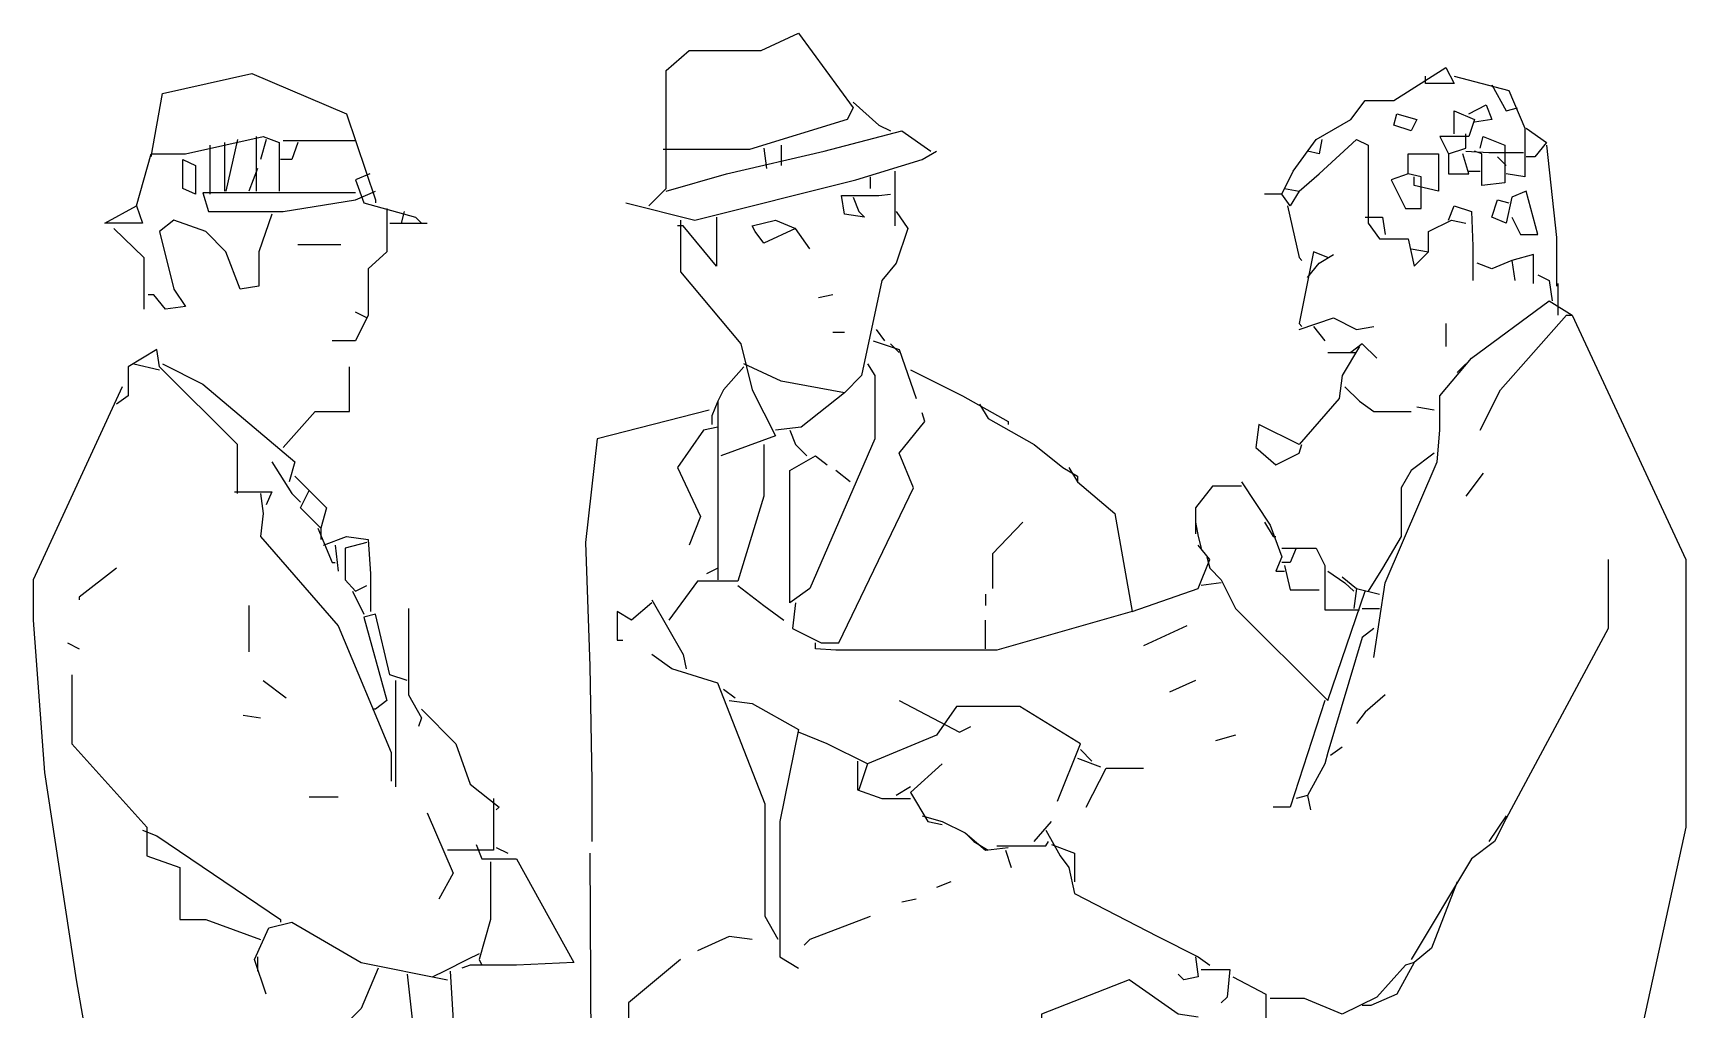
# Model space of a CAD drawing. Extents: x -0.59 to 0.53, y -0.02 to 1.78.
# Drawn here: x -0.586 to 0.529, y 1.117 to 1.777 of the extents above; entities that cross this region are included whole.
import ezdxf

# ---------------------------------------------------------------- set-up
doc = ezdxf.new("R2010")
doc.units = 0
doc.header["$MEASUREMENT"] = 0

msp = doc.modelspace()

# ---------------------------------------------------------------- linework, layer by layer
for points in [[(-0.1709, 1.6602), (-0.1592, 1.6718), (-0.1592, 1.7515), (-0.1437, 1.765), (-0.0951, 1.765), (-0.0699, 1.7767), (-0.033, 1.7262), (-0.0369, 1.7184), (-0.1029, 1.6981), (-0.1612, 1.6981)], [(0.2583, 1.6718), (0.268, 1.6699), (0.2621, 1.6602), (0.2563, 1.668), (0.2641, 1.6835), (0.2796, 1.7049), (0.3029, 1.7184), (0.3126, 1.7311), (0.332, 1.7311), (0.367, 1.7534), (0.3728, 1.7427), (0.3534, 1.7427), (0.3534, 1.7476)], [(0.2583, 1.6718), (0.268, 1.6699), (0.2621, 1.6602), (0.2563, 1.668), (0.2641, 1.6835), (0.2796, 1.7049), (0.3029, 1.7184), (0.3126, 1.7311), (0.332, 1.7311), (0.367, 1.7534), (0.3728, 1.7427), (0.3534, 1.7427), (0.3534, 1.7476)], [(0.2583, 1.6718), (0.268, 1.6699), (0.2621, 1.6602), (0.2563, 1.668), (0.2641, 1.6835), (0.2796, 1.7049), (0.3029, 1.7184), (0.3126, 1.7311), (0.332, 1.7311), (0.367, 1.7534), (0.3728, 1.7427), (0.3534, 1.7427), (0.3534, 1.7476)], [(0.2583, 1.6718), (0.268, 1.6699), (0.2621, 1.6602), (0.2563, 1.668), (0.2641, 1.6835), (0.2796, 1.7049), (0.3029, 1.7184), (0.3126, 1.7311), (0.332, 1.7311), (0.367, 1.7534), (0.3728, 1.7427), (0.3534, 1.7427), (0.3534, 1.7476)], [(-0.5068, 1.6932), (-0.499, 1.7359), (-0.4388, 1.7495), (-0.3748, 1.7223), (-0.3553, 1.6641), (-0.3553, 1.6621)], [(-0.5068, 1.6932), (-0.499, 1.7359), (-0.4388, 1.7495), (-0.3748, 1.7223), (-0.3553, 1.6641), (-0.3553, 1.6621)], [(0.3728, 1.7476), (0.4097, 1.7379), (0.4204, 1.7126), (0.4204, 1.6796), (0.4078, 1.6816)], [(0.3728, 1.7476), (0.4097, 1.7379), (0.4204, 1.7126), (0.4204, 1.6796), (0.4078, 1.6816)], [(0.3981, 1.7417), (0.4078, 1.7243), (0.4155, 1.7262)], [(-0.033, 1.7301), (-0.0155, 1.7146), (-0.0078, 1.7107)], [(0.334, 1.7223), (0.3476, 1.7184), (0.3437, 1.7107), (0.332, 1.7146), (0.334, 1.7223)], [(0.334, 1.7223), (0.3476, 1.7184), (0.3437, 1.7107), (0.332, 1.7146), (0.334, 1.7223)], [(0.3728, 1.7087), (0.3728, 1.7243), (0.3864, 1.7184), (0.3825, 1.7068), (0.3631, 1.7068), (0.3689, 1.6951), (0.3806, 1.699), (0.3806, 1.7087)], [(0.3728, 1.7087), (0.3728, 1.7243), (0.3864, 1.7184), (0.3825, 1.7068), (0.3631, 1.7068), (0.3689, 1.6951), (0.3806, 1.699), (0.3806, 1.7087)], [(0.3728, 1.7087), (0.3728, 1.7243), (0.3864, 1.7184), (0.3825, 1.7068), (0.3631, 1.7068), (0.3689, 1.6951), (0.3806, 1.699), (0.3806, 1.7087)], [(0.3825, 1.7223), (0.3942, 1.7282), (0.3981, 1.7184), (0.3864, 1.7165)], [(0.3825, 1.7223), (0.3942, 1.7282), (0.3981, 1.7184), (0.3864, 1.7165)], [(-0.5165, 1.6602), (-0.5068, 1.6951), (-0.4835, 1.6951), (-0.4311, 1.7068), (-0.4204, 1.7029), (-0.4204, 1.6699)], [(-0.4359, 1.7068), (-0.4359, 1.6699)], [(-0.1592, 1.6699), (-0.1184, 1.6816), (-0.0524, 1.6971), (0, 1.7107), (0.0194, 1.6971)], [(-0.1592, 1.6699), (-0.1184, 1.6816), (-0.0524, 1.6971), (0, 1.7107), (0.0194, 1.6971)], [(-0.1592, 1.6699), (-0.1184, 1.6816), (-0.0524, 1.6971), (0, 1.7107), (0.0194, 1.6971)], [(0.3903, 1.699), (0.3922, 1.7068), (0.4068, 1.701), (0.4068, 1.6757), (0.3913, 1.6738), (0.3913, 1.6951), (0.3864, 1.6971)], [(0.4214, 1.7126), (0.435, 1.7029), (0.4272, 1.6932), (0.4214, 1.6932)], [(-0.467, 1.701), (-0.467, 1.668)], [(-0.4573, 1.7029), (-0.4573, 1.6699)], [(-0.4485, 1.7049), (-0.4563, 1.6699)], [(-0.4485, 1.7049), (-0.4563, 1.6699)], [(-0.4485, 1.7049), (-0.4563, 1.6699)], [(-0.4485, 1.7049), (-0.4563, 1.6699)], [(-0.4291, 1.7049), (-0.433, 1.6913)], [(-0.4291, 1.7049), (-0.433, 1.6913)], [(-0.4291, 1.7049), (-0.433, 1.6913)], [(-0.4291, 1.7049), (-0.433, 1.6913)], [(-0.4291, 1.7049), (-0.433, 1.6913)], [(-0.4078, 1.7029), (-0.4117, 1.6913), (-0.4194, 1.6913)], [(-0.3689, 1.7039), (-0.4175, 1.7039)], [(-0.3689, 1.7039), (-0.4175, 1.7039)], [(-0.3689, 1.7039), (-0.4175, 1.7039)], [(-0.3689, 1.7039), (-0.4175, 1.7039)], [(-0.3689, 1.7039), (-0.4175, 1.7039)], [(-0.3689, 1.7039), (-0.4175, 1.7039)], [(-0.3689, 1.7039), (-0.4175, 1.7039)], [(-0.3689, 1.7039), (-0.4175, 1.7039)], [(-0.3689, 1.7039), (-0.4175, 1.7039)], [(-0.3689, 1.7039), (-0.4175, 1.7039)], [(-0.3689, 1.7039), (-0.4175, 1.7039)], [(-0.3689, 1.7039), (-0.4175, 1.7039)], [(-0.1864, 1.6621), (-0.1398, 1.6505), (-0.0311, 1.6777), (0.0136, 1.6913), (0.0233, 1.6971)], [(-0.1864, 1.6621), (-0.1398, 1.6505), (-0.0311, 1.6777), (0.0136, 1.6913), (0.0233, 1.6971)], [(-0.0932, 1.699), (-0.0913, 1.6854)], [(-0.0816, 1.701), (-0.0816, 1.6874)], [(0.268, 1.6699), (0.2816, 1.6816), (0.3068, 1.7049), (0.3146, 1.701), (0.3146, 1.6485), (0.3223, 1.6379), (0.3417, 1.6379), (0.3456, 1.6194), (0.3553, 1.6291), (0.3553, 1.6427), (0.3709, 1.6505), (0.3806, 1.6485)], [(0.2835, 1.7049), (0.2816, 1.6951), (0.2738, 1.6971)], [(0.2835, 1.7049), (0.2816, 1.6951), (0.2738, 1.6971)], [(0.3806, 1.6971), (0.3961, 1.6961), (0.4194, 1.6961)], [(0.435, 1.701), (0.4417, 1.6388), (0.4417, 1.6058)], [(-0.4854, 1.6913), (-0.4767, 1.6874), (-0.4767, 1.668), (-0.4854, 1.6718), (-0.4854, 1.6913)], [(-0.435, 1.6854), (-0.4408, 1.6699)], [(0.3417, 1.6816), (0.3417, 1.6951), (0.3621, 1.6951), (0.3621, 1.6699), (0.3456, 1.6738), (0.3456, 1.6796)], [(0.3417, 1.6816), (0.3417, 1.6951), (0.3621, 1.6951), (0.3621, 1.6699), (0.3456, 1.6738), (0.3456, 1.6796)], [(0.3689, 1.6951), (0.3689, 1.6816), (0.3825, 1.6816), (0.3786, 1.6951)], [(0.3689, 1.6951), (0.3689, 1.6816), (0.3825, 1.6816), (0.3786, 1.6951)], [(0.4019, 1.6932), (0.4078, 1.6874)], [(0.4019, 1.6932), (0.4078, 1.6874)], [(-0.3592, 1.6816), (-0.3689, 1.6777), (-0.3631, 1.6621), (-0.3282, 1.6524), (-0.3243, 1.6485)], [(-0.3592, 1.6816), (-0.3689, 1.6777), (-0.3631, 1.6621), (-0.3282, 1.6524), (-0.3243, 1.6485)], [(-0.3592, 1.6816), (-0.3689, 1.6777), (-0.3631, 1.6621), (-0.3282, 1.6524), (-0.3243, 1.6485)], [(-0.3592, 1.6816), (-0.3689, 1.6777), (-0.3631, 1.6621), (-0.3282, 1.6524), (-0.3243, 1.6485)], [(-0.3592, 1.6816), (-0.3689, 1.6777), (-0.3631, 1.6621), (-0.3282, 1.6524), (-0.3243, 1.6485)], [(-0.3592, 1.6816), (-0.3689, 1.6777), (-0.3631, 1.6621), (-0.3282, 1.6524), (-0.3243, 1.6485)], [(-0.3592, 1.6816), (-0.3689, 1.6777), (-0.3631, 1.6621), (-0.3282, 1.6524), (-0.3243, 1.6485)], [(-0.0214, 1.6796), (-0.0214, 1.6718)], [(-0.0214, 1.6796), (-0.0214, 1.6718)], [(-0.0049, 1.6835), (-0.0049, 1.6466)], [(0.3417, 1.6816), (0.3301, 1.6777), (0.3398, 1.6583), (0.3505, 1.6583), (0.3505, 1.6796), (0.3417, 1.6816)], [(0.3825, 1.6835), (0.3903, 1.6835)], [(0.3825, 1.6835), (0.3903, 1.6835)], [(0.3825, 1.6835), (0.3903, 1.6835)], [(0.3825, 1.6835), (0.3903, 1.6835)], [(0.3825, 1.6835), (0.3903, 1.6835)], [(0.3825, 1.6835), (0.3903, 1.6835)], [(-0.3689, 1.6689), (-0.4718, 1.6689), (-0.468, 1.6563), (-0.4175, 1.6563), (-0.3689, 1.6641), (-0.3553, 1.6699)], [(-0.3689, 1.6689), (-0.4718, 1.6689), (-0.468, 1.6563), (-0.4175, 1.6563), (-0.3689, 1.6641), (-0.3553, 1.6699)], [(-0.3689, 1.6689), (-0.4718, 1.6689), (-0.468, 1.6563), (-0.4175, 1.6563), (-0.3689, 1.6641), (-0.3553, 1.6699)], [(-0.3689, 1.6689), (-0.4718, 1.6689), (-0.468, 1.6563), (-0.4175, 1.6563), (-0.3689, 1.6641), (-0.3553, 1.6699)], [(-0.033, 1.666), (-0.0291, 1.6563), (-0.0252, 1.6524), (-0.0388, 1.6544), (-0.0408, 1.667), (-0.0155, 1.667), (-0.0078, 1.668)], [(-0.033, 1.666), (-0.0291, 1.6563), (-0.0252, 1.6524), (-0.0388, 1.6544), (-0.0408, 1.667), (-0.0155, 1.667), (-0.0078, 1.668)], [(-0.033, 1.666), (-0.0291, 1.6563), (-0.0252, 1.6524), (-0.0388, 1.6544), (-0.0408, 1.667), (-0.0155, 1.667), (-0.0078, 1.668)], [(0.2563, 1.668), (0.2447, 1.668)], [(0.2563, 1.668), (0.2447, 1.668)], [(0.4116, 1.6524), (0.4175, 1.6408), (0.4291, 1.6408), (0.4214, 1.6699), (0.4116, 1.666), (0.4078, 1.6485), (0.3981, 1.6524), (0.4019, 1.6641), (0.4097, 1.6621)], [(-0.5165, 1.6602), (-0.5126, 1.6485), (-0.5379, 1.6485), (-0.5165, 1.6602)], [(-0.5165, 1.6602), (-0.5126, 1.6485), (-0.5379, 1.6485), (-0.5165, 1.6602)], [(-0.5165, 1.6602), (-0.5126, 1.6485), (-0.5379, 1.6485), (-0.5165, 1.6602)], [(-0.5165, 1.6602), (-0.5126, 1.6485), (-0.5379, 1.6485), (-0.5165, 1.6602)], [(-0.5165, 1.6602), (-0.5126, 1.6485), (-0.5379, 1.6485), (-0.5165, 1.6602)], [(-0.5165, 1.6602), (-0.5126, 1.6485), (-0.5379, 1.6485), (-0.5165, 1.6602)], [(-0.4252, 1.6544), (-0.434, 1.6291), (-0.434, 1.6058), (-0.4466, 1.6039), (-0.4563, 1.6291), (-0.4699, 1.6427), (-0.4913, 1.6505), (-0.501, 1.6427), (-0.4913, 1.6039), (-0.4835, 1.5922), (-0.4971, 1.5903), (-0.5049, 1.6), (-0.5087, 1.6)], [(-0.4252, 1.6544), (-0.434, 1.6291), (-0.434, 1.6058), (-0.4466, 1.6039), (-0.4563, 1.6291), (-0.4699, 1.6427), (-0.4913, 1.6505), (-0.501, 1.6427), (-0.4913, 1.6039), (-0.4835, 1.5922), (-0.4971, 1.5903), (-0.5049, 1.6), (-0.5087, 1.6)], [(-0.3476, 1.6583), (-0.3476, 1.6291), (-0.3602, 1.6175), (-0.3602, 1.5864), (-0.3689, 1.5689), (-0.3845, 1.5689)], [(-0.3476, 1.6583), (-0.3476, 1.6291), (-0.3602, 1.6175), (-0.3602, 1.5864), (-0.3689, 1.5689), (-0.3845, 1.5689)], [(-0.3359, 1.6563), (-0.3379, 1.6485)], [(-0.1252, 1.6524), (-0.1252, 1.6194), (-0.1476, 1.6466), (-0.1515, 1.6466)], [(-0.1252, 1.6524), (-0.1252, 1.6194), (-0.1476, 1.6466), (-0.1515, 1.6466)], [(-0.1252, 1.6524), (-0.1252, 1.6194), (-0.1476, 1.6466), (-0.1515, 1.6466)], [(-0.1252, 1.6524), (-0.1252, 1.6194), (-0.1476, 1.6466), (-0.1515, 1.6466)], [(-0.1252, 1.6524), (-0.1252, 1.6194), (-0.1476, 1.6466), (-0.1515, 1.6466)], [(-0.1252, 1.6524), (-0.1252, 1.6194), (-0.1476, 1.6466), (-0.1515, 1.6466)], [(-0.0039, 1.6563), (0.0039, 1.6447), (-0.0039, 1.6214), (-0.0136, 1.6097), (-0.0272, 1.5456), (-0.0388, 1.534), (-0.0816, 1.5417), (-0.1068, 1.5534)], [(-0.0039, 1.6563), (0.0039, 1.6447), (-0.0039, 1.6214), (-0.0136, 1.6097), (-0.0272, 1.5456), (-0.0388, 1.534), (-0.0816, 1.5417), (-0.1068, 1.5534)], [(0.2602, 1.6602), (0.268, 1.6252), (0.2699, 1.6233)], [(0.2602, 1.6602), (0.268, 1.6252), (0.2699, 1.6233)], [(0.3126, 1.6524), (0.3243, 1.6524), (0.3262, 1.6408)], [(0.3126, 1.6524), (0.3243, 1.6524), (0.3262, 1.6408)], [(0.3126, 1.6524), (0.3243, 1.6524), (0.3262, 1.6408)], [(0.3689, 1.6505), (0.3728, 1.6602), (0.3845, 1.6563), (0.3854, 1.633), (0.3854, 1.6097)], [(0.3689, 1.6505), (0.3728, 1.6602), (0.3845, 1.6563), (0.3854, 1.633), (0.3854, 1.6097)], [(-0.532, 1.6447), (-0.5117, 1.6252), (-0.5117, 1.5903)], [(-0.3456, 1.6485), (-0.3204, 1.6485)], [(-0.1495, 1.6505), (-0.1495, 1.6155), (-0.1087, 1.567), (-0.101, 1.5359), (-0.0854, 1.5049), (-0.1223, 1.4913)], [(-0.1495, 1.6505), (-0.1495, 1.6155), (-0.1087, 1.567), (-0.101, 1.5359), (-0.0854, 1.5049), (-0.1223, 1.4913)], [(-0.0621, 1.6311), (-0.0718, 1.6447), (-0.0932, 1.635), (-0.099, 1.6427), (-0.101, 1.6466), (-0.0854, 1.6505), (-0.0718, 1.6447)], [(-0.0621, 1.6311), (-0.0718, 1.6447), (-0.0932, 1.635), (-0.099, 1.6427), (-0.101, 1.6466), (-0.0854, 1.6505), (-0.0718, 1.6447)], [(-0.4078, 1.634), (-0.3786, 1.634)], [(-0.4078, 1.634), (-0.3786, 1.634)], [(0.2874, 1.6252), (0.2777, 1.6291), (0.268, 1.5806), (0.2699, 1.5786)], [(0.3437, 1.6311), (0.3553, 1.6291)], [(0.3437, 1.6311), (0.3553, 1.6291)], [(0.2738, 1.6117), (0.2816, 1.6214), (0.2913, 1.6272)], [(0.4116, 1.6233), (0.3981, 1.6175), (0.3883, 1.6214)], [(0.4262, 1.6078), (0.4262, 1.6272), (0.4116, 1.6233), (0.4136, 1.6097)], [(0.4262, 1.6078), (0.4262, 1.6272), (0.4116, 1.6233), (0.4136, 1.6097)], [(0.4291, 1.6136), (0.4369, 1.6097), (0.4388, 1.5961)], [(0.4291, 1.6136), (0.4369, 1.6097), (0.4388, 1.5961)], [(0.4427, 1.6078), (0.4427, 1.5864)], [(0.4427, 1.6078), (0.4427, 1.5864)], [(0.4427, 1.6078), (0.4427, 1.5864)], [(0.4427, 1.6078), (0.4427, 1.5864)], [(-0.0466, 1.6), (-0.0563, 1.5981)], [(0.3184, 1.3553), (0.3262, 1.4058), (0.3612, 1.4874), (0.3631, 1.5087), (0.3631, 1.532), (0.3845, 1.5573), (0.4369, 1.5961), (0.4524, 1.5864), (0.5291, 1.4214), (0.5291, 1.2408), (0.499, 1.1029), (0.4913, 0.9417), (0.4777, 0.8621), (0.466, 0.8155), (0.4748, 0.633), (0.4748, 0.567), (0.4874, 0.4738), (0.4796, 0.3107), (0.468, 0.2194), (0.4602, 0.2107), (0.4369, 0.2107)], [(0.3184, 1.3553), (0.3262, 1.4058), (0.3612, 1.4874), (0.3631, 1.5087), (0.3631, 1.532), (0.3845, 1.5573), (0.4369, 1.5961), (0.4524, 1.5864), (0.5291, 1.4214), (0.5291, 1.2408), (0.499, 1.1029), (0.4913, 0.9417), (0.4777, 0.8621), (0.466, 0.8155), (0.4748, 0.633), (0.4748, 0.567), (0.4874, 0.4738), (0.4796, 0.3107), (0.468, 0.2194), (0.4602, 0.2107), (0.4369, 0.2107)], [(-0.3612, 1.5845), (-0.3689, 1.5884)], [(-0.3612, 1.5845), (-0.3689, 1.5884)], [(-0.3612, 1.5845), (-0.3689, 1.5884)], [(-0.3612, 1.5845), (-0.3689, 1.5884)], [(-0.3612, 1.5845), (-0.3689, 1.5884)], [(0.268, 1.5767), (0.2913, 1.5845), (0.3068, 1.5767), (0.3184, 1.5786)], [(0.3903, 1.5087), (0.4039, 1.5359), (0.4485, 1.5864), (0.4524, 1.5864)], [(0.3903, 1.5087), (0.4039, 1.5359), (0.4485, 1.5864), (0.4524, 1.5864)], [(0.3903, 1.5087), (0.4039, 1.5359), (0.4485, 1.5864), (0.4524, 1.5864)], [(0.3903, 1.5087), (0.4039, 1.5359), (0.4485, 1.5864), (0.4524, 1.5864)], [(0.3903, 1.5087), (0.4039, 1.5359), (0.4485, 1.5864), (0.4524, 1.5864)], [(0.3903, 1.5087), (0.4039, 1.5359), (0.4485, 1.5864), (0.4524, 1.5864)], [(-0.0466, 1.5748), (-0.0388, 1.5748)], [(-0.0466, 1.5748), (-0.0388, 1.5748)], [(-0.0466, 1.5748), (-0.0388, 1.5748)], [(-0.0466, 1.5748), (-0.0388, 1.5748)], [(-0.0175, 1.5767), (-0.0117, 1.5689)], [(0.2777, 1.5786), (0.2854, 1.5689)], [(0.367, 1.5806), (0.367, 1.5651)], [(0.367, 1.5806), (0.367, 1.5651)], [(0.367, 1.5806), (0.367, 1.5651)], [(-0.4485, 1.466), (-0.4485, 1.499), (-0.501, 1.5515), (-0.5029, 1.5631), (-0.5223, 1.5515), (-0.5223, 1.532), (-0.5301, 1.5262)], [(-0.4485, 1.466), (-0.4485, 1.499), (-0.501, 1.5515), (-0.5029, 1.5631), (-0.5223, 1.5515), (-0.5223, 1.532), (-0.5301, 1.5262)], [(-0.0194, 1.5689), (-0.0019, 1.5631), (0.0097, 1.5301)], [(-0.0078, 1.567), (-0.0019, 1.5612)], [(-0.0078, 1.567), (-0.0019, 1.5612)], [(-0.0078, 1.567), (-0.0019, 1.5612)], [(-0.0078, 1.567), (-0.0019, 1.5612)], [(-0.0078, 1.567), (-0.0019, 1.5612)], [(-0.0078, 1.567), (-0.0019, 1.5612)], [(0.3087, 1.5651), (0.2971, 1.5456), (0.2951, 1.5301), (0.268, 1.499), (0.2408, 1.5126), (0.2388, 1.4971), (0.2524, 1.4854), (0.268, 1.4932), (0.2699, 1.499)], [(0.3087, 1.5651), (0.2971, 1.5456), (0.2951, 1.5301), (0.268, 1.499), (0.2408, 1.5126), (0.2388, 1.4971), (0.2524, 1.4854), (0.268, 1.4932), (0.2699, 1.499)], [(0.3204, 1.5573), (0.3107, 1.567), (0.3029, 1.5612)], [(-0.5184, 1.5534), (-0.501, 1.5495)], [(-0.5184, 1.5534), (-0.501, 1.5495)], [(-0.5184, 1.5534), (-0.501, 1.5495)], [(-0.5184, 1.5534), (-0.501, 1.5495)], [(-0.5184, 1.5534), (-0.501, 1.5495)], [(-0.5184, 1.5534), (-0.501, 1.5495)], [(-0.499, 1.5534), (-0.4718, 1.5398), (-0.4097, 1.4874), (-0.4136, 1.4738)], [(-0.4175, 1.4971), (-0.3961, 1.5214), (-0.3728, 1.5214), (-0.3728, 1.5515)], [(-0.4175, 1.4971), (-0.3961, 1.5214), (-0.3728, 1.5214), (-0.3728, 1.5515)], [(-0.4175, 1.4971), (-0.3961, 1.5214), (-0.3728, 1.5214), (-0.3728, 1.5515)], [(-0.4175, 1.4971), (-0.3961, 1.5214), (-0.3728, 1.5214), (-0.3728, 1.5515)], [(-0.1068, 1.5515), (-0.1204, 1.5359), (-0.1243, 1.5282), (-0.1282, 1.5184), (-0.1282, 1.5126)], [(-0.0233, 1.5534), (-0.0184, 1.5456), (-0.0184, 1.5029), (-0.0621, 1.4019), (-0.0757, 1.3922), (-0.0757, 1.4816), (-0.0583, 1.4913), (-0.0505, 1.4854)], [(0.2874, 1.5612), (0.3068, 1.5612)], [(0.2874, 1.5612), (0.3068, 1.5612)], [(0.3806, 1.5534), (0.3748, 1.5476)], [(0.0058, 1.5495), (0.0408, 1.532), (0.0718, 1.5146), (0.0718, 1.5126)], [(-0.5262, 1.5379), (-0.5864, 1.4078), (-0.5864, 1.3806), (-0.5786, 1.2777), (-0.5573, 1.1379), (-0.532, 0.9922), (-0.532, 0.8427), (-0.5184, 0.8272), (-0.4078, 0.8058), (-0.3748, 0.8058), (-0.2971, 0.8408)], [(-0.0388, 1.534), (-0.068, 1.5107), (-0.0854, 1.5087)], [(0.299, 1.5379), (0.3087, 1.5282), (0.3184, 1.5214), (0.3437, 1.5214)], [(0.299, 1.5379), (0.3087, 1.5282), (0.3184, 1.5214), (0.3437, 1.5214)], [(-0.1301, 1.5223), (-0.2058, 1.5029), (-0.2136, 1.433), (-0.2107, 1.3495), (-0.2092, 1.2718), (-0.2092, 1.2311)], [(-0.1301, 1.5223), (-0.2058, 1.5029), (-0.2136, 1.433), (-0.2107, 1.3495), (-0.2092, 1.2718), (-0.2092, 1.2311)], [(-0.1243, 1.5282), (-0.1243, 1.4078)], [(-0.0718, 1.3922), (-0.0738, 1.3748), (-0.0544, 1.3651), (-0.0427, 1.3651), (0.0078, 1.4699), (-0.0019, 1.4932), (0.0155, 1.5146), (0.0136, 1.5204)], [(0.0524, 1.5262), (0.0583, 1.5165), (0.0893, 1.499), (0.1087, 1.4835), (0.1184, 1.4777), (0.1184, 1.4738)], [(0.0524, 1.5262), (0.0583, 1.5165), (0.0893, 1.499), (0.1087, 1.4835), (0.1184, 1.4777), (0.1184, 1.4738)], [(0.0524, 1.5262), (0.0583, 1.5165), (0.0893, 1.499), (0.1087, 1.4835), (0.1184, 1.4777), (0.1184, 1.4738)], [(0.0524, 1.5262), (0.0583, 1.5165), (0.0893, 1.499), (0.1087, 1.4835), (0.1184, 1.4777), (0.1184, 1.4738)], [(0.0524, 1.5262), (0.0583, 1.5165), (0.0893, 1.499), (0.1087, 1.4835), (0.1184, 1.4777), (0.1184, 1.4738)], [(0.0524, 1.5262), (0.0583, 1.5165), (0.0893, 1.499), (0.1087, 1.4835), (0.1184, 1.4777), (0.1184, 1.4738)], [(0.0524, 1.5262), (0.0583, 1.5165), (0.0893, 1.499), (0.1087, 1.4835), (0.1184, 1.4777), (0.1184, 1.4738)], [(0.3592, 1.5223), (0.3476, 1.5243)], [(-0.1243, 1.5107), (-0.134, 1.5087), (-0.1515, 1.4835), (-0.1359, 1.4505), (-0.1437, 1.4311)], [(-0.0757, 1.5087), (-0.0718, 1.499), (-0.0641, 1.4913)], [(-0.0932, 1.499), (-0.0932, 1.4641), (-0.1107, 1.4068), (-0.1379, 1.4068), (-0.1573, 1.3806)], [(-0.4252, 1.4874), (-0.4117, 1.466), (-0.4058, 1.4602)], [(-0.4252, 1.4874), (-0.4117, 1.466), (-0.4058, 1.4602)], [(-0.4252, 1.4874), (-0.4117, 1.466), (-0.4058, 1.4602)], [(-0.4252, 1.4874), (-0.4117, 1.466), (-0.4058, 1.4602)], [(-0.4252, 1.4874), (-0.4117, 1.466), (-0.4058, 1.4602)], [(-0.4252, 1.4874), (-0.4117, 1.466), (-0.4058, 1.4602)], [(-0.4252, 1.4874), (-0.4117, 1.466), (-0.4058, 1.4602)], [(0.3592, 1.4932), (0.3437, 1.4816), (0.3369, 1.4699), (0.3369, 1.4369), (0.3243, 1.4155), (0.3146, 1.4)], [(-0.4097, 1.4777), (-0.4, 1.468)], [(-0.035, 1.4738), (-0.0447, 1.4816)], [(0.1126, 1.4835), (0.1184, 1.4738), (0.1437, 1.4524), (0.1553, 1.3864), (0.2, 1.4019), (0.2078, 1.4214), (0.2, 1.4311)], [(0.2291, 1.4738), (0.2485, 1.4447), (0.2563, 1.4233), (0.2524, 1.4136), (0.2583, 1.4136)], [(0.3922, 1.4796), (0.3806, 1.4641)], [(0.3922, 1.4796), (0.3806, 1.4641)], [(0.3922, 1.4796), (0.3806, 1.4641)], [(0.3922, 1.4796), (0.3806, 1.4641)], [(0.3922, 1.4796), (0.3806, 1.4641)], [(0.3922, 1.4796), (0.3806, 1.4641)], [(-0.4505, 1.467), (-0.4252, 1.467), (-0.4291, 1.4583)], [(-0.4505, 1.467), (-0.4252, 1.467), (-0.4291, 1.4583)], [(-0.4505, 1.467), (-0.4252, 1.467), (-0.4291, 1.4583)], [(-0.4505, 1.467), (-0.4252, 1.467), (-0.4291, 1.4583)], [(-0.4505, 1.467), (-0.4252, 1.467), (-0.4291, 1.4583)], [(-0.4505, 1.467), (-0.4252, 1.467), (-0.4291, 1.4583)], [(-0.4505, 1.467), (-0.4252, 1.467), (-0.4291, 1.4583)], [(-0.4505, 1.467), (-0.4252, 1.467), (-0.4291, 1.4583)], [(-0.4505, 1.467), (-0.4252, 1.467), (-0.4291, 1.4583)], [(-0.4505, 1.467), (-0.4252, 1.467), (-0.4291, 1.4583)], [(-0.4505, 1.467), (-0.4252, 1.467), (-0.4291, 1.4583)], [(-0.4505, 1.467), (-0.4252, 1.467), (-0.4291, 1.4583)], [(-0.4505, 1.467), (-0.4252, 1.467), (-0.4291, 1.4583)], [(-0.4505, 1.467), (-0.4252, 1.467), (-0.4291, 1.4583)], [(-0.433, 1.466), (-0.4311, 1.4524), (-0.433, 1.4369), (-0.3806, 1.3767), (-0.3447, 1.2913), (-0.3447, 1.2718)], [(-0.4, 1.468), (-0.3884, 1.4563), (-0.3922, 1.4427), (-0.4058, 1.4563), (-0.4, 1.468)], [(-0.4, 1.468), (-0.3884, 1.4563), (-0.3922, 1.4427), (-0.4058, 1.4563), (-0.4, 1.468)], [(-0.4, 1.468), (-0.3884, 1.4563), (-0.3922, 1.4427), (-0.4058, 1.4563), (-0.4, 1.468)], [(-0.4, 1.468), (-0.3884, 1.4563), (-0.3922, 1.4427), (-0.4058, 1.4563), (-0.4, 1.468)], [(-0.4, 1.468), (-0.3884, 1.4563), (-0.3922, 1.4427), (-0.4058, 1.4563), (-0.4, 1.468)], [(-0.4, 1.468), (-0.3884, 1.4563), (-0.3922, 1.4427), (-0.4058, 1.4563), (-0.4, 1.468)], [(0.2291, 1.4709), (0.2097, 1.4709), (0.1981, 1.4563), (0.1981, 1.4388)], [(0.2291, 1.4709), (0.2097, 1.4709), (0.1981, 1.4563), (0.1981, 1.4388)], [(0.2291, 1.4709), (0.2097, 1.4709), (0.1981, 1.4563), (0.1981, 1.4388)], [(-0.3942, 1.4427), (-0.3845, 1.4194), (-0.3825, 1.4194)], [(-0.3942, 1.4427), (-0.3845, 1.4194), (-0.3825, 1.4194)], [(-0.3942, 1.4427), (-0.3845, 1.4194), (-0.3825, 1.4194)], [(-0.3942, 1.4427), (-0.3845, 1.4194), (-0.3825, 1.4194)], [(-0.3922, 1.4427), (-0.3922, 1.435)], [(-0.3922, 1.4427), (-0.3922, 1.435)], [(-0.3922, 1.4427), (-0.3922, 1.435)], [(-0.3922, 1.4427), (-0.3922, 1.435)], [(-0.3922, 1.4427), (-0.3922, 1.435)], [(-0.3922, 1.4427), (-0.3922, 1.435)], [(0.0816, 1.4466), (0.0612, 1.4252), (0.0612, 1.4019)], [(0.1981, 1.4466), (0.2, 1.4369), (0.2019, 1.4291)], [(0.1981, 1.4466), (0.2, 1.4369), (0.2019, 1.4291)], [(0.1981, 1.4466), (0.2, 1.4369), (0.2019, 1.4291)], [(0.1981, 1.4466), (0.2, 1.4369), (0.2019, 1.4291)], [(0.1981, 1.4466), (0.2, 1.4369), (0.2019, 1.4291)], [(0.1981, 1.4466), (0.2, 1.4369), (0.2019, 1.4291)], [(0.1981, 1.4466), (0.2, 1.4369), (0.2019, 1.4291)], [(0.1981, 1.4466), (0.2, 1.4369), (0.2019, 1.4291)], [(0.1981, 1.4466), (0.2, 1.4369), (0.2019, 1.4291)], [(0.2447, 1.4466), (0.2505, 1.4369), (0.2524, 1.4369)], [(0.2447, 1.4466), (0.2505, 1.4369), (0.2524, 1.4369)], [(-0.3903, 1.4311), (-0.3748, 1.4369), (-0.3602, 1.435), (-0.3587, 1.4117), (-0.3587, 1.3864)], [(-0.3903, 1.4311), (-0.3748, 1.4369), (-0.3602, 1.435), (-0.3587, 1.4117), (-0.3587, 1.3864)], [(-0.3903, 1.4311), (-0.3748, 1.4369), (-0.3602, 1.435), (-0.3587, 1.4117), (-0.3587, 1.3864)], [(-0.3825, 1.4311), (-0.3806, 1.4136)], [(-0.3612, 1.433), (-0.3757, 1.4291), (-0.3757, 1.4078), (-0.3689, 1.4), (-0.3612, 1.4039)], [(0.2563, 1.4291), (0.2796, 1.4291), (0.2854, 1.4175), (0.2854, 1.3874), (0.3087, 1.3874)], [(0.266, 1.4291), (0.2621, 1.4194), (0.2563, 1.4194)], [(0.2563, 1.4291), (0.2796, 1.4291), (0.2854, 1.4175), (0.2854, 1.3874), (0.3087, 1.3874)], [(0.266, 1.4291), (0.2621, 1.4194), (0.2563, 1.4194)], [(0.266, 1.4291), (0.2621, 1.4194), (0.2563, 1.4194)], [(0.2058, 1.4233), (0.2078, 1.4155), (0.2155, 1.4078), (0.2252, 1.3884), (0.2874, 1.3262), (0.3126, 1.4)], [(0.2058, 1.4233), (0.2078, 1.4155), (0.2155, 1.4078), (0.2252, 1.3884), (0.2874, 1.3262), (0.3126, 1.4)], [(0.2058, 1.4233), (0.2078, 1.4155), (0.2155, 1.4078), (0.2252, 1.3884), (0.2874, 1.3262), (0.3126, 1.4)], [(0.2058, 1.4233), (0.2078, 1.4155), (0.2155, 1.4078), (0.2252, 1.3884), (0.2874, 1.3262), (0.3126, 1.4)], [(0.2058, 1.4233), (0.2078, 1.4155), (0.2155, 1.4078), (0.2252, 1.3884), (0.2874, 1.3262), (0.3126, 1.4)], [(0.2583, 1.4175), (0.2621, 1.401), (0.2816, 1.401)], [(0.4767, 1.4214), (0.4767, 1.3748), (0.4078, 1.2466), (0.4, 1.2311), (0.3845, 1.2194), (0.3437, 1.1515)], [(0.4767, 1.4214), (0.4767, 1.3748), (0.4078, 1.2466), (0.4, 1.2311), (0.3845, 1.2194), (0.3437, 1.1515)], [(0.4767, 1.4214), (0.4767, 1.3748), (0.4078, 1.2466), (0.4, 1.2311), (0.3845, 1.2194), (0.3437, 1.1515)], [(0.4767, 1.4214), (0.4767, 1.3748), (0.4078, 1.2466), (0.4, 1.2311), (0.3845, 1.2194), (0.3437, 1.1515)], [(-0.5301, 1.4155), (-0.5553, 1.3961), (-0.5553, 1.3942)], [(-0.5301, 1.4155), (-0.5553, 1.3961), (-0.5553, 1.3942)], [(-0.5301, 1.4155), (-0.5553, 1.3961), (-0.5553, 1.3942)], [(-0.5301, 1.4155), (-0.5553, 1.3961), (-0.5553, 1.3942)], [(-0.5301, 1.4155), (-0.5553, 1.3961), (-0.5553, 1.3942)], [(-0.5301, 1.4155), (-0.5553, 1.3961), (-0.5553, 1.3942)], [(-0.1243, 1.4155), (-0.132, 1.4117)], [(-0.1243, 1.4155), (-0.132, 1.4117)], [(-0.1243, 1.4155), (-0.132, 1.4117)], [(-0.1243, 1.4155), (-0.132, 1.4117)], [(-0.1243, 1.4155), (-0.132, 1.4117)], [(-0.1243, 1.4155), (-0.132, 1.4117)], [(-0.1243, 1.4155), (-0.132, 1.4117)], [(-0.1243, 1.4155), (-0.132, 1.4117)], [(-0.1243, 1.4155), (-0.132, 1.4117)], [(0.2155, 1.4058), (0.2019, 1.4039)], [(0.2155, 1.4058), (0.2019, 1.4039)], [(0.2155, 1.4058), (0.2019, 1.4039)], [(0.2155, 1.4058), (0.2019, 1.4039)], [(0.2874, 1.4136), (0.299, 1.4058), (0.3049, 1.4)], [(0.2971, 1.4097), (0.3068, 1.4019), (0.3049, 1.3884)], [(0.2971, 1.4097), (0.3068, 1.4019), (0.3049, 1.3884)], [(0.2971, 1.4097), (0.3068, 1.4019), (0.3049, 1.3884)], [(-0.3709, 1.4), (-0.3631, 1.3845)], [(-0.3709, 1.4), (-0.3631, 1.3845)], [(-0.3709, 1.4), (-0.3631, 1.3845)], [(-0.3709, 1.4), (-0.3631, 1.3845)], [(-0.3709, 1.4), (-0.3631, 1.3845)], [(-0.3709, 1.4), (-0.3631, 1.3845)], [(-0.3709, 1.4), (-0.3631, 1.3845)], [(-0.3709, 1.4), (-0.3631, 1.3845)], [(-0.3709, 1.4), (-0.3631, 1.3845)], [(-0.3709, 1.4), (-0.3631, 1.3845)], [(-0.3709, 1.4), (-0.3631, 1.3845)], [(-0.3709, 1.4), (-0.3631, 1.3845)], [(-0.1107, 1.4039), (-0.0932, 1.3903), (-0.0796, 1.3806)], [(0.0563, 1.3981), (0.0563, 1.3903)], [(0.3068, 1.4019), (0.3223, 1.3981)], [(0.3068, 1.4019), (0.3223, 1.3981)], [(-0.4408, 1.3903), (-0.4408, 1.3592)], [(-0.4408, 1.3903), (-0.4408, 1.3592)], [(-0.4408, 1.3903), (-0.4408, 1.3592)], [(-0.334, 1.3398), (-0.3456, 1.3437), (-0.3553, 1.3845), (-0.3631, 1.3825), (-0.3476, 1.3262), (-0.3553, 1.3204), (-0.3573, 1.3204)], [(-0.334, 1.3398), (-0.3456, 1.3437), (-0.3553, 1.3845), (-0.3631, 1.3825), (-0.3476, 1.3262), (-0.3553, 1.3204), (-0.3573, 1.3204)], [(-0.334, 1.3398), (-0.3456, 1.3437), (-0.3553, 1.3845), (-0.3631, 1.3825), (-0.3476, 1.3262), (-0.3553, 1.3204), (-0.3573, 1.3204)], [(-0.334, 1.3398), (-0.3456, 1.3437), (-0.3553, 1.3845), (-0.3631, 1.3825), (-0.3476, 1.3262), (-0.3553, 1.3204), (-0.3573, 1.3204)], [(-0.333, 1.3884), (-0.333, 1.3301), (-0.3243, 1.3146), (-0.3262, 1.3087)], [(-0.333, 1.3884), (-0.333, 1.3301), (-0.3243, 1.3146), (-0.3262, 1.3087)], [(-0.333, 1.3884), (-0.333, 1.3301), (-0.3243, 1.3146), (-0.3262, 1.3087)], [(-0.333, 1.3884), (-0.333, 1.3301), (-0.3243, 1.3146), (-0.3262, 1.3087)], [(-0.1689, 1.3922), (-0.1825, 1.3806), (-0.1922, 1.3864), (-0.1922, 1.367), (-0.1883, 1.367)], [(-0.1689, 1.3922), (-0.1825, 1.3806), (-0.1922, 1.3864), (-0.1922, 1.367), (-0.1883, 1.367)], [(-0.1689, 1.3942), (-0.1476, 1.3573), (-0.1456, 1.3476)], [(0.1553, 1.3864), (0.0641, 1.3602), (-0.0447, 1.3602), (-0.0583, 1.3612), (-0.0583, 1.3651)], [(0.1553, 1.3864), (0.0641, 1.3602), (-0.0447, 1.3602), (-0.0583, 1.3612), (-0.0583, 1.3651)], [(0.1553, 1.3864), (0.0641, 1.3602), (-0.0447, 1.3602), (-0.0583, 1.3612), (-0.0583, 1.3651)], [(0.1553, 1.3864), (0.0641, 1.3602), (-0.0447, 1.3602), (-0.0583, 1.3612), (-0.0583, 1.3651)], [(0.1553, 1.3864), (0.0641, 1.3602), (-0.0447, 1.3602), (-0.0583, 1.3612), (-0.0583, 1.3651)], [(0.3107, 1.3884), (0.3223, 1.3884)], [(0.0563, 1.3612), (0.0563, 1.3806)], [(0.1922, 1.3767), (0.1631, 1.3631)], [(0.3184, 1.3748), (0.3107, 1.3689), (0.2874, 1.2913), (0.2854, 1.2835), (0.2738, 1.2621), (0.2757, 1.2524)], [(0.3184, 1.3748), (0.3107, 1.3689), (0.2874, 1.2913), (0.2854, 1.2835), (0.2738, 1.2621), (0.2757, 1.2524)], [(0.3184, 1.3748), (0.3107, 1.3689), (0.2874, 1.2913), (0.2854, 1.2835), (0.2738, 1.2621), (0.2757, 1.2524)], [(0.3184, 1.3748), (0.3107, 1.3689), (0.2874, 1.2913), (0.2854, 1.2835), (0.2738, 1.2621), (0.2757, 1.2524)], [(0.3184, 1.3748), (0.3107, 1.3689), (0.2874, 1.2913), (0.2854, 1.2835), (0.2738, 1.2621), (0.2757, 1.2524)], [(-0.5631, 1.3651), (-0.5553, 1.3612)], [(-0.0835, 1.165), (-0.0922, 1.1806), (-0.0922, 1.2563), (-0.1243, 1.3379), (-0.1553, 1.3476), (-0.1689, 1.3573)], [(-0.0835, 1.165), (-0.0922, 1.1806), (-0.0922, 1.2563), (-0.1243, 1.3379), (-0.1553, 1.3476), (-0.1689, 1.3573)], [(-0.5602, 1.3437), (-0.5602, 1.2971), (-0.5097, 1.2408), (-0.5097, 1.2214), (-0.4874, 1.2136), (-0.4874, 1.1786), (-0.4699, 1.1786), (-0.433, 1.165)], [(-0.5602, 1.3437), (-0.5602, 1.2971), (-0.5097, 1.2408), (-0.5097, 1.2214), (-0.4874, 1.2136), (-0.4874, 1.1786), (-0.4699, 1.1786), (-0.433, 1.165)], [(-0.5602, 1.3437), (-0.5602, 1.2971), (-0.5097, 1.2408), (-0.5097, 1.2214), (-0.4874, 1.2136), (-0.4874, 1.1786), (-0.4699, 1.1786), (-0.433, 1.165)], [(-0.4311, 1.3398), (-0.4155, 1.3282)], [(-0.3417, 1.3398), (-0.3417, 1.268)], [(-0.3417, 1.3398), (-0.3417, 1.268)], [(-0.3417, 1.3398), (-0.3417, 1.268)], [(-0.3417, 1.3398), (-0.3417, 1.268)], [(-0.3417, 1.3398), (-0.3417, 1.268)], [(0.1981, 1.3398), (0.1806, 1.332)], [(0.1981, 1.3398), (0.1806, 1.332)], [(-0.1204, 1.334), (-0.1126, 1.3282)], [(-0.1204, 1.334), (-0.1126, 1.3282)], [(0.3262, 1.3301), (0.3126, 1.3184), (0.3068, 1.3107)], [(-0.4447, 1.3165), (-0.433, 1.3146)], [(-0.4447, 1.3165), (-0.433, 1.3146)], [(-0.4447, 1.3165), (-0.433, 1.3146)], [(-0.3243, 1.3204), (-0.301, 1.2971), (-0.2913, 1.2699), (-0.2718, 1.2544), (-0.2738, 1.2524)], [(-0.1165, 1.3262), (-0.101, 1.3243), (-0.0699, 1.3068), (-0.0825, 1.2447), (-0.0825, 1.1534), (-0.0699, 1.1456)], [(-0.1165, 1.3262), (-0.101, 1.3243), (-0.0699, 1.3068), (-0.0825, 1.2447), (-0.0825, 1.1534), (-0.0699, 1.1456)], [(-0.1165, 1.3262), (-0.101, 1.3243), (-0.0699, 1.3068), (-0.0825, 1.2447), (-0.0825, 1.1534), (-0.0699, 1.1456)], [(-0.1165, 1.3262), (-0.101, 1.3243), (-0.0699, 1.3068), (-0.0825, 1.2447), (-0.0825, 1.1534), (-0.0699, 1.1456)], [(-0.1165, 1.3262), (-0.101, 1.3243), (-0.0699, 1.3068), (-0.0825, 1.2447), (-0.0825, 1.1534), (-0.0699, 1.1456)], [(0.1049, 1.2583), (0.1204, 1.2971), (0.0796, 1.3223), (0.0369, 1.3223), (0.0233, 1.3029), (-0.0233, 1.2835), (-0.0505, 1.2971), (-0.0699, 1.3049)], [(0.1049, 1.2583), (0.1204, 1.2971), (0.0796, 1.3223), (0.0369, 1.3223), (0.0233, 1.3029), (-0.0233, 1.2835), (-0.0505, 1.2971), (-0.0699, 1.3049)], [(0.1049, 1.2583), (0.1204, 1.2971), (0.0796, 1.3223), (0.0369, 1.3223), (0.0233, 1.3029), (-0.0233, 1.2835), (-0.0505, 1.2971), (-0.0699, 1.3049)], [(0.1049, 1.2583), (0.1204, 1.2971), (0.0796, 1.3223), (0.0369, 1.3223), (0.0233, 1.3029), (-0.0233, 1.2835), (-0.0505, 1.2971), (-0.0699, 1.3049)], [(-0.0019, 1.3262), (0.0388, 1.3049), (0.0466, 1.3087)], [(0.2854, 1.3262), (0.2621, 1.2544), (0.2505, 1.2544)], [(0.2252, 1.3029), (0.2116, 1.299)], [(0.2252, 1.3029), (0.2116, 1.299)], [(0.2893, 1.2893), (0.2971, 1.2951)], [(0.2893, 1.2893), (0.2971, 1.2951)], [(0.2893, 1.2893), (0.2971, 1.2951)], [(-0.0301, 1.2854), (-0.0301, 1.266), (-0.0136, 1.2602), (0.0058, 1.2602)], [(-0.0233, 1.2835), (-0.0291, 1.266)], [(0.0272, 1.2835), (0.0058, 1.2641), (0.0175, 1.2447), (0.0272, 1.2427)], [(0.0272, 1.2835), (0.0058, 1.2641), (0.0175, 1.2447), (0.0272, 1.2427)], [(0.1184, 1.2874), (0.134, 1.2816)], [(0.1184, 1.2874), (0.134, 1.2816)], [(0.1184, 1.2874), (0.134, 1.2816)], [(0.1184, 1.2874), (0.134, 1.2816)], [(0.1184, 1.2874), (0.134, 1.2816)], [(0.1184, 1.2874), (0.134, 1.2816)], [(0.1204, 1.2932), (0.1282, 1.2854)], [(0.1204, 1.2932), (0.1282, 1.2854)], [(0.1204, 1.2932), (0.1282, 1.2854)], [(0.1204, 1.2932), (0.1282, 1.2854)], [(0.1204, 1.2932), (0.1282, 1.2854)], [(0.1243, 1.2544), (0.1379, 1.2806), (0.1631, 1.2806)], [(0.1243, 1.2544), (0.1379, 1.2806), (0.1631, 1.2806)], [(0.1243, 1.2544), (0.1379, 1.2806), (0.1631, 1.2806)], [(-0.4, 1.2612), (-0.3806, 1.2612)], [(-0.4, 1.2612), (-0.3806, 1.2612)], [(-0.4, 1.2612), (-0.3806, 1.2612)], [(-0.4, 1.2612), (-0.3806, 1.2612)], [(0.0058, 1.268), (-0.0039, 1.2621)], [(0.0058, 1.268), (-0.0039, 1.2621)], [(0.0058, 1.268), (-0.0039, 1.2621)], [(0.0058, 1.268), (-0.0039, 1.2621)], [(0.2738, 1.2621), (0.266, 1.2602)], [(0.2738, 1.2621), (0.266, 1.2602)], [(0.2738, 1.2621), (0.266, 1.2602)], [(0.2738, 1.2621), (0.266, 1.2602)], [(0.2738, 1.2621), (0.266, 1.2602)], [(0.2738, 1.2621), (0.266, 1.2602)], [(-0.3204, 1.2505), (-0.3029, 1.2097), (-0.3126, 1.1922)], [(-0.2757, 1.2602), (-0.2757, 1.2252), (-0.3068, 1.2252)], [(-0.5126, 1.2388), (-0.5029, 1.235), (-0.4194, 1.1786), (-0.4194, 1.1767)], [(-0.5126, 1.2388), (-0.5029, 1.235), (-0.4194, 1.1786), (-0.4194, 1.1767)], [(-0.5126, 1.2388), (-0.5029, 1.235), (-0.4194, 1.1786), (-0.4194, 1.1767)], [(-0.5126, 1.2388), (-0.5029, 1.235), (-0.4194, 1.1786), (-0.4194, 1.1767)], [(0.0136, 1.2485), (0.0272, 1.2447), (0.0427, 1.2369), (0.0563, 1.2252), (0.0718, 1.2272)], [(0.0136, 1.2485), (0.0272, 1.2447), (0.0427, 1.2369), (0.0563, 1.2252), (0.0718, 1.2272)], [(0.0893, 1.2311), (0.101, 1.2447)], [(0.0893, 1.2311), (0.101, 1.2447)], [(0.0893, 1.2311), (0.101, 1.2447)], [(0.0971, 1.2388), (0.1068, 1.2214), (0.1126, 1.2136), (0.1165, 1.1961), (0.1728, 1.167), (0.2, 1.1534), (0.2078, 1.1476)], [(0.0971, 1.2388), (0.1068, 1.2214), (0.1126, 1.2136), (0.1165, 1.1961), (0.1728, 1.167), (0.2, 1.1534), (0.2078, 1.1476)], [(0.0971, 1.2388), (0.1068, 1.2214), (0.1126, 1.2136), (0.1165, 1.1961), (0.1728, 1.167), (0.2, 1.1534), (0.2078, 1.1476)], [(0.0971, 1.2388), (0.1068, 1.2214), (0.1126, 1.2136), (0.1165, 1.1961), (0.1728, 1.167), (0.2, 1.1534), (0.2078, 1.1476)], [(0.0971, 1.2388), (0.1068, 1.2214), (0.1126, 1.2136), (0.1165, 1.1961), (0.1728, 1.167), (0.2, 1.1534), (0.2078, 1.1476)], [(0.4078, 1.2485), (0.3961, 1.2311)], [(-0.2874, 1.2291), (-0.2835, 1.2194), (-0.2602, 1.2194), (-0.2214, 1.1495), (-0.2602, 1.1476), (-0.2913, 1.1476), (-0.2971, 1.1456)], [(-0.2874, 1.2291), (-0.2835, 1.2194), (-0.2602, 1.2194), (-0.2214, 1.1495), (-0.2602, 1.1476), (-0.2913, 1.1476), (-0.2971, 1.1456)], [(-0.2874, 1.2291), (-0.2835, 1.2194), (-0.2602, 1.2194), (-0.2214, 1.1495), (-0.2602, 1.1476), (-0.2913, 1.1476), (-0.2971, 1.1456)], [(-0.2874, 1.2291), (-0.2835, 1.2194), (-0.2602, 1.2194), (-0.2214, 1.1495), (-0.2602, 1.1476), (-0.2913, 1.1476), (-0.2971, 1.1456)], [(-0.2874, 1.2291), (-0.2835, 1.2194), (-0.2602, 1.2194), (-0.2214, 1.1495), (-0.2602, 1.1476), (-0.2913, 1.1476), (-0.2971, 1.1456)], [(-0.2738, 1.2272), (-0.266, 1.2233)], [(-0.2738, 1.2272), (-0.266, 1.2233)], [(-0.2738, 1.2272), (-0.266, 1.2233)], [(0.0427, 1.2369), (0.0485, 1.2311), (0.0583, 1.2252)], [(0.0427, 1.2369), (0.0485, 1.2311), (0.0583, 1.2252)], [(0.0641, 1.2282), (0.0971, 1.2282), (0.099, 1.2311)], [(0.0641, 1.2282), (0.0971, 1.2282), (0.099, 1.2311)], [(0.0641, 1.2282), (0.0971, 1.2282), (0.099, 1.2311)], [(0.0641, 1.2282), (0.0971, 1.2282), (0.099, 1.2311)], [(0.0641, 1.2282), (0.0971, 1.2282), (0.099, 1.2311)], [(0.0641, 1.2282), (0.0971, 1.2282), (0.099, 1.2311)], [(0.0641, 1.2282), (0.0971, 1.2282), (0.099, 1.2311)], [(0.0641, 1.2282), (0.0971, 1.2282), (0.099, 1.2311)], [(0.0641, 1.2282), (0.0971, 1.2282), (0.099, 1.2311)], [(0.0641, 1.2282), (0.0971, 1.2282), (0.099, 1.2311)], [(0.0641, 1.2282), (0.0971, 1.2282), (0.099, 1.2311)], [(0.0641, 1.2282), (0.0971, 1.2282), (0.099, 1.2311)], [(0.101, 1.2291), (0.1165, 1.2233), (0.1165, 1.2039)], [(0.101, 1.2291), (0.1165, 1.2233), (0.1165, 1.2039)], [(0.101, 1.2291), (0.1165, 1.2233), (0.1165, 1.2039)], [(0.101, 1.2291), (0.1165, 1.2233), (0.1165, 1.2039)], [(-0.2777, 1.2175), (-0.2777, 1.1786), (-0.2854, 1.1515), (-0.2835, 1.1476)], [(-0.2107, 1.2233), (-0.2092, 0.9631), (-0.2092, 0.9223), (-0.1806, 0.9223)], [(0.0699, 1.2252), (0.0738, 1.2136)], [(0.033, 1.2039), (0.0233, 1.2)], [(0.033, 1.2039), (0.0233, 1.2)], [(0.3748, 1.2039), (0.3573, 1.1592), (0.3456, 1.1495), (0.3398, 1.1476), (0.3204, 1.1262), (0.2971, 1.1146), (0.2718, 1.1252), (0.2485, 1.1252)], [(0.0097, 1.1922), (0, 1.1903)], [(0.0097, 1.1922), (0, 1.1903)], [(0.0097, 1.1922), (0, 1.1903)], [(0.0097, 1.1922), (0, 1.1903)], [(-0.4291, 1.1282), (-0.4369, 1.1515), (-0.4272, 1.1728), (-0.4117, 1.1767), (-0.365, 1.1495), (-0.3068, 1.1379)], [(-0.4291, 1.1282), (-0.4369, 1.1515), (-0.4272, 1.1728), (-0.4117, 1.1767), (-0.365, 1.1495), (-0.3068, 1.1379)], [(-0.4291, 1.1282), (-0.4369, 1.1515), (-0.4272, 1.1728), (-0.4117, 1.1767), (-0.365, 1.1495), (-0.3068, 1.1379)], [(-0.4291, 1.1282), (-0.4369, 1.1515), (-0.4272, 1.1728), (-0.4117, 1.1767), (-0.365, 1.1495), (-0.3068, 1.1379)], [(-0.4291, 1.1282), (-0.4369, 1.1515), (-0.4272, 1.1728), (-0.4117, 1.1767), (-0.365, 1.1495), (-0.3068, 1.1379)], [(-0.0214, 1.1806), (-0.0621, 1.165), (-0.066, 1.1612)], [(-0.0214, 1.1806), (-0.0621, 1.165), (-0.066, 1.1612)], [(-0.101, 1.165), (-0.1165, 1.167), (-0.1379, 1.1573)], [(-0.435, 1.1534), (-0.435, 1.1437)], [(-0.435, 1.1534), (-0.435, 1.1437)], [(-0.435, 1.1534), (-0.435, 1.1437)], [(-0.435, 1.1534), (-0.435, 1.1437)], [(-0.2854, 1.1553), (-0.2932, 1.1515), (-0.3087, 1.1437), (-0.3165, 1.1398)], [(-0.1495, 1.1515), (-0.1845, 1.1223), (-0.1845, 1.1068), (-0.1786, 1.1049)], [(0.1981, 1.1534), (0.2, 1.1398), (0.1903, 1.1379), (0.1864, 1.1417)], [(0.1981, 1.1534), (0.2, 1.1398), (0.1903, 1.1379), (0.1864, 1.1417)], [(0.3456, 1.1495), (0.334, 1.1282), (0.3165, 1.1204), (0.3107, 1.1204)], [(0.3456, 1.1495), (0.334, 1.1282), (0.3165, 1.1204), (0.3107, 1.1204)], [(0.3456, 1.1495), (0.334, 1.1282), (0.3165, 1.1204), (0.3107, 1.1204)], [(-0.3534, 1.1456), (-0.365, 1.1184), (-0.3806, 1.1029), (-0.3942, 1.101), (-0.4, 1.0951)], [(-0.334, 1.1417), (-0.3243, 1.0544), (-0.3223, 1.0505)], [(-0.334, 1.1417), (-0.3243, 1.0544), (-0.3223, 1.0505)], [(-0.3049, 1.1437), (-0.2971, 1.0136), (-0.2738, 0.8951), (-0.266, 0.8524)], [(-0.3049, 1.1437), (-0.2971, 1.0136), (-0.2738, 0.8951), (-0.266, 0.8524)], [(-0.3049, 1.1437), (-0.2971, 1.0136), (-0.2738, 0.8951), (-0.266, 0.8524)], [(-0.3049, 1.1437), (-0.2971, 1.0136), (-0.2738, 0.8951), (-0.266, 0.8524)], [(-0.3049, 1.1437), (-0.2971, 1.0136), (-0.2738, 0.8951), (-0.266, 0.8524)], [(-0.3049, 1.1437), (-0.2971, 1.0136), (-0.2738, 0.8951), (-0.266, 0.8524)], [(-0.3049, 1.1437), (-0.2971, 1.0136), (-0.2738, 0.8951), (-0.266, 0.8524)], [(0.2, 1.1126), (0.1864, 1.1146), (0.1534, 1.1379), (0.0942, 1.1146), (0.0942, 1.0621), (0.1029, 1.0388), (0.0835, 0.8544), (0.0835, 0.8194), (0.0136, 0.8117), (0, 0.8194), (-0.0311, 0.8738), (-0.0718, 1.0117), (-0.0718, 1.033), (-0.0563, 1.0291), (-0.0563, 1.0272)], [(0.2019, 1.1447), (0.2214, 1.1447), (0.2194, 1.1262), (0.2155, 1.1223)], [(0.2019, 1.1447), (0.2214, 1.1447), (0.2194, 1.1262), (0.2155, 1.1223)], [(0.2019, 1.1447), (0.2214, 1.1447), (0.2194, 1.1262), (0.2155, 1.1223)], [(0.2233, 1.1398), (0.2456, 1.1282), (0.2456, 1.0854), (0.2194, 0.9495), (0.2194, 0.9029), (0.235, 0.899), (0.2583, 0.8777), (0.3476, 0.8641), (0.4524, 0.8583), (0.4757, 0.8583)]]:
    msp.add_lwpolyline(points)

doc.saveas('drawing.dxf')
